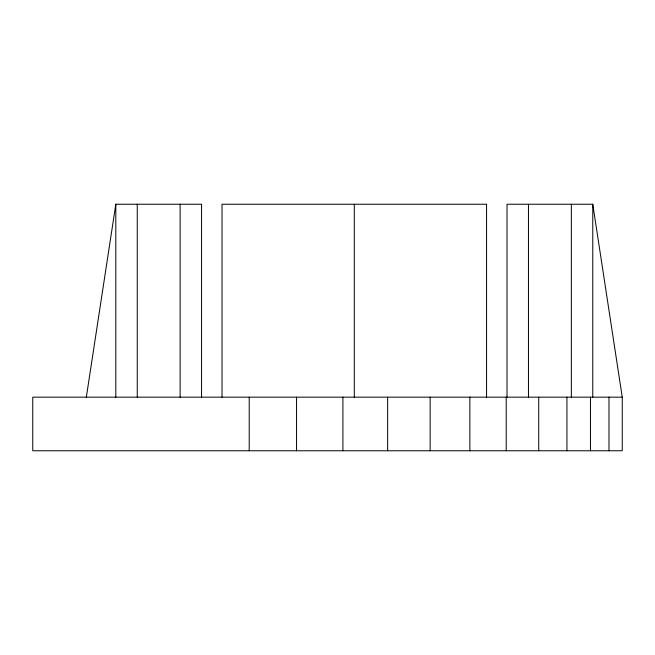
<?xml version="1.0" encoding="UTF-8"?>
<svg xmlns="http://www.w3.org/2000/svg" width="655" height="655" viewBox="0 0 655 655"><rect width="100%" height="100%" fill="white"/><g stroke="black" fill="none" stroke-linecap="round" stroke-linejoin="round"><path stroke-width="0.98" d="M86.337 397.167L115.812 204.237L201.56 204.237L201.56 397.167M622.25 397.167L32.75 397.167L32.75 450.763L622.25 450.763L622.25 397.167L592.775 204.237L507.027 204.237L507.027 397.167M608.986 397.167L608.986 450.763M592.775 204.237L592.775 397.167M590.458 397.167L590.458 450.763M571.34 204.237L571.34 397.167M566.935 397.167L566.935 450.763M538.721 397.167L538.721 450.763M528.462 204.237L528.462 397.167M506.217 397.167L506.217 450.763M486.567 397.167L486.567 204.237L222.02 204.237L222.02 397.167M469.864 397.167L469.864 450.763M430.155 397.167L430.155 450.763M387.637 397.167L387.637 450.763M354.298 204.237L354.298 397.167M342.901 397.167L342.901 450.763M296.551 397.167L296.551 450.763M249.219 397.167L249.219 450.763M180.125 204.237L180.125 397.167M137.255 204.237L137.255 397.167M115.812 204.237L115.812 397.167"/></g></svg>
